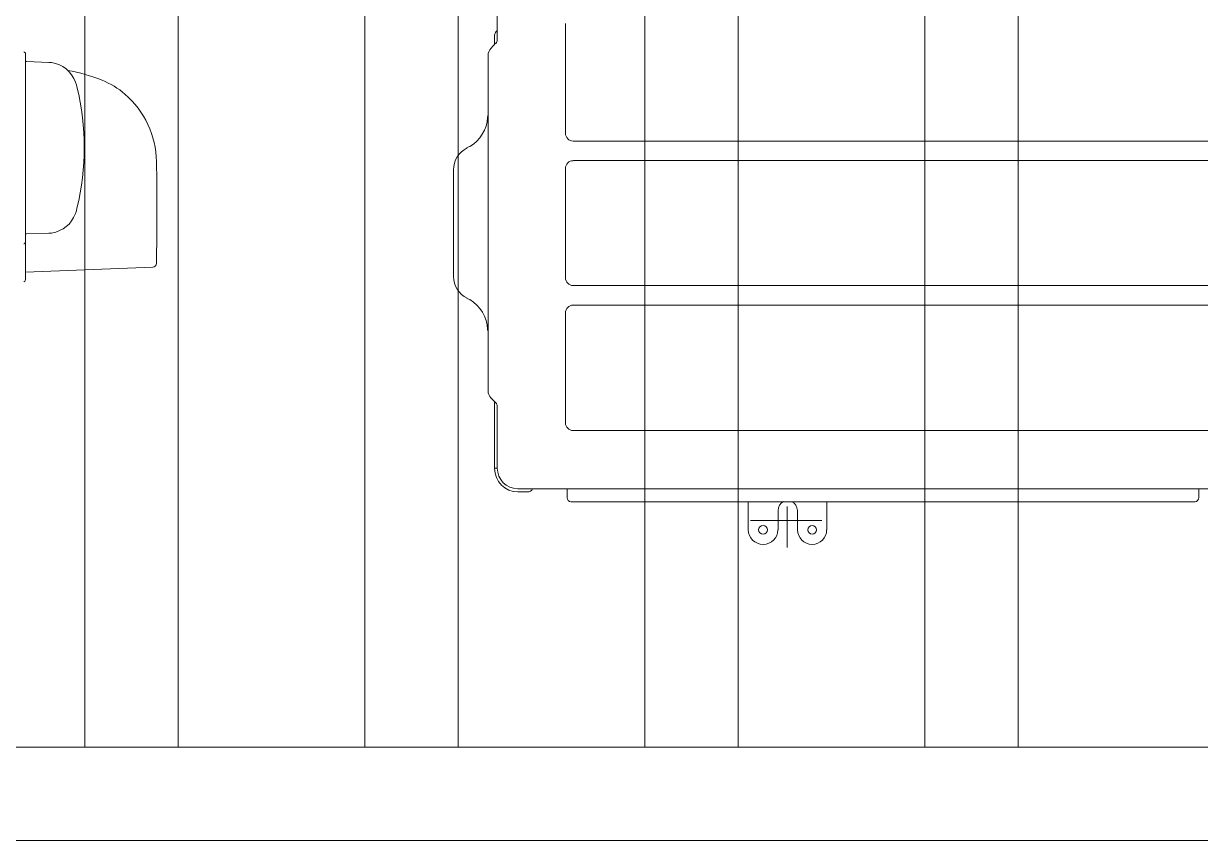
# Model space of a CAD drawing. Header units: inches. Extents: x -114 to 635, y -137 to 57.
# Drawn here: x -50.387 to -49.757, y 28.823 to 29.261 of the extents above; entities that cross this region are included whole.
import ezdxf

# ---------------------------------------------------------------- set-up
doc = ezdxf.new("R2010")
doc.units = ezdxf.units.IN
doc.header["$MEASUREMENT"] = 0
doc.layers.get('0').update_dxf_attribs({"lineweight": 5})
doc.layers.add('HATCH', color=15, linetype='Continuous', lineweight=0)
doc.layers.add('UTILITIES', color=141, linetype='Continuous', lineweight=0)

# ---------------------------------------------------------------- blocks, each defined once
blk = doc.blocks.new('AC PLAN')
blk.add_lwpolyline([(196626.07, 93296.99), (196694.18, 93299.6, 0.397089), (196696.13, 93301.59, 0.009553), (196696.21, 93356.11, 0.212893), (196679.31, 93392.25, 0.083936), (196667.08, 93399.69, 0.050382), (196648.65, 93404.96, 0.116758)], format="xyb")
for points in [[(195734.05, 93421.33), (195734.05, 93421.33), (195734.05, 93467.33), (195734.05, 93467.33)], [(195734.12, 93426.36), (195733.19, 93425.82), (195732.61, 93424.83), (195732.61, 93423.75)], [(195770.57, 93371.46), (195770.57, 93371.46), (195770.57, 93430.01), (195770.57, 93430.01)], [(195733.18, 93419.58), (195733.18, 93419.58), (195730.58, 93416.68), (195730.58, 93416.68)], [(195732.61, 93418.72), (195732.61, 93418.72), (195732.61, 93423.65), (195732.61, 93423.65)], [(195733.23, 93419.46), (195733.72, 93419.94), (195733.99, 93420.59), (195733.99, 93421.28)], [(195730.68, 93416.76), (195729.68, 93415.72), (195729.12, 93414.32), (195729.12, 93412.88)], [(195729.12, 93323.08), (195729.12, 93323.08), (195729.12, 93412.91), (195729.12, 93412.91)], [(196626, 93413.75), (196626, 93414.37), (196625.57, 93414.89), (196625.03, 93414.89)], [(196626.07, 93410.02), (196626.07, 93410.02), (196626.07, 93413.78), (196626.07, 93413.78)], [(196626.07, 93411.76), (196626.07, 93411.76), (196626.07, 93292.93), (196626.07, 93292.93)], [(196626.07, 93410.12), (196626.07, 93409.92), (196626.3, 93409.74), (196626.6, 93409.74)], [(196626.65, 93409.74), (196626.65, 93409.74), (196638.52, 93409.15), (196638.52, 93409.15)], [(195770.57, 93371.29), (195770.57, 93368.99), (195772.43, 93367.12), (195774.74, 93367.12)], [(195717.97, 93363.42), (195713.45, 93361.24), (195710.59, 93356.71), (195710.59, 93351.73)], [(196151.38, 93367.12), (196151.38, 93367.12), (195774.92, 93367.12), (195774.92, 93367.12)], [(195774.74, 93356.62), (195772.43, 93356.62), (195770.57, 93354.77), (195770.57, 93352.46)], [(196151.38, 93356.71), (196151.38, 93356.71), (195774.92, 93356.71), (195774.92, 93356.71)], [(195710.59, 93351.77), (195710.59, 93351.77), (195710.59, 93294.66), (195710.59, 93294.66)], [(195770.57, 93352.63), (195770.57, 93352.63), (195770.57, 93293.8), (195770.57, 93293.8)], [(195729.12, 93323.08), (195729.12, 93323.08), (195729.12, 93233.52), (195729.12, 93233.52)], [(196625.03, 93312.05), (196625.57, 93312.05), (196626, 93312.57), (196626, 93313.19)], [(196626.6, 93317.5), (196626.3, 93317.49), (196626.07, 93317.26), (196626.07, 93316.96)], [(196626.65, 93317.57), (196626.65, 93317.57), (196638.52, 93317.85), (196638.52, 93317.85)], [(195710.59, 93294.63), (195710.59, 93289.67), (195713.45, 93285.12), (195717.97, 93282.94)], [(195770.57, 93293.91), (195770.57, 93291.6), (195772.43, 93289.73), (195774.74, 93289.73)], [(196625.03, 93291.78), (196625.57, 93291.78), (196626, 93292.21), (196626, 93292.75)], [(196151.38, 93289.73), (196151.38, 93289.73), (195774.92, 93289.73), (195774.92, 93289.73)], [(195774.74, 93279.23), (195772.43, 93279.23), (195770.57, 93277.37), (195770.57, 93275.08)], [(195770.57, 93274.95), (195770.57, 93274.95), (195770.57, 93216.42), (195770.57, 93216.42)], [(196151.38, 93279.29), (196151.38, 93279.29), (195774.92, 93279.29), (195774.92, 93279.29)], [(195729.12, 93233.34), (195729.12, 93231.92), (195729.68, 93230.58), (195730.68, 93229.57)], [(195733.28, 93226.84), (195733.28, 93226.84), (195730.68, 93229.57), (195730.68, 93229.57)], [(195732.61, 93191.78), (195732.61, 93202.81), (195732.61, 93227.54), (195732.61, 93227.54)], [(195734.05, 93225.1), (195733.99, 93225.76), (195733.72, 93226.41), (195733.23, 93226.89)], [(195734.05, 93191.94), (195734.05, 93202.53), (195734.05, 93225.1), (195734.05, 93225.1)], [(195770.57, 93216.23), (195770.57, 93213.94), (195772.43, 93212.07), (195774.74, 93212.07)], [(196151.38, 93212.07), (196151.38, 93212.07), (195774.92, 93212.07), (195774.92, 93212.07)], [(195734.06, 93191.97), (195734.06, 93191.97), (195732.61, 93191.97), (195732.61, 93191.97)], [(195734.05, 93191.94), (195734.05, 93185.85), (195738.96, 93180.95), (195745.04, 93180.95)], [(195732.61, 93191.78), (195732.61, 93184.84), (195738.18, 93179.22), (195745.04, 93179.22)], [(195750.29, 93179.22), (195750.29, 93179.22), (195745.08, 93179.22), (195745.08, 93179.22)], [(196151.38, 93180.95), (196151.38, 93180.95), (195745.09, 93180.95), (195745.09, 93180.95)], [(195750.25, 93179.22), (195751.38, 93179.22), (195752.43, 93179.82), (195753, 93180.8)], [(195771.44, 93180.95), (195771.44, 93180.95), (195771.44, 93176.29), (195771.44, 93176.29)], [(196109.94, 93180.95), (196109.94, 93180.95), (196109.94, 93176.29), (196109.94, 93176.29)], [(195771.44, 93176.12), (195771.44, 93174.95), (195772.33, 93173.98), (195773.44, 93173.98)], [(195773.47, 93173.98), (195773.47, 93173.98), (196107.92, 93173.98), (196107.92, 93173.98)], [(195868.53, 93158.93), (195868.53, 93158.93), (195868.53, 93173.99), (195868.53, 93173.99)], [(195887.38, 93173.99), (195885.6, 93173.11), (195884.48, 93171.31), (195884.48, 93169.33)], [(195894.83, 93169.31), (195894.83, 93171.29), (195893.7, 93173.11), (195891.92, 93173.98)], [(195910.56, 93158.93), (195910.56, 93158.93), (195910.56, 93173.99), (195910.56, 93173.99)], [(196107.75, 93173.98), (196108.92, 93173.98), (196109.88, 93174.95), (196109.88, 93176.12)], [(195884.48, 93158.93), (195884.48, 93158.93), (195884.48, 93169.36), (195884.48, 93169.36)], [(195889.27, 93149.38), (195889.27, 93149.38), (195889.27, 93171.34), (195889.27, 93171.34)], [(195894.91, 93158.93), (195894.91, 93158.93), (195894.91, 93169.36), (195894.91, 93169.36)], [(195869.75, 93163.94), (195869.75, 93163.94), (195907.86, 93163.94), (195907.86, 93163.94)], [(195868.53, 93158.89), (195868.53, 93154.6), (195872.09, 93151.1), (195876.47, 93151.1)], [(195876.47, 93151.1), (195880.85, 93151.1), (195884.41, 93154.6), (195884.41, 93158.89)], [(195894.91, 93158.89), (195894.91, 93154.6), (195898.41, 93151.1), (195902.7, 93151.1)], [(195902.7, 93151.1), (195907.01, 93151.1), (195910.5, 93154.6), (195910.5, 93158.89)]]:
    blk.add_open_spline(points, degree=3)
for points, knots in [([(196653.3, 93397.27), (196653.3, 93397.27), (196652.74, 93398.71), (196652.74, 93398.71), (196652.74, 93398.71), (196650.78, 93404.15), (196645.77, 93408.49), (196639.98, 93409.15), (196639.98, 93409.15), (196639.98, 93409.15), (196638.52, 93409.15), (196638.52, 93409.15)], [0, 0, 0, 0, 0.333333, 0.333333, 0.333333, 0.333333, 0.666667, 0.666667, 0.666667, 0.666667, 1, 1, 1, 1]), ([(196653.3, 93329.73), (196653.3, 93329.73), (196653.6, 93331.19), (196653.6, 93331.19), (196653.6, 93331.19), (196658.86, 93353.04), (196658.75, 93374.24), (196653.6, 93396.11), (196653.6, 93396.11), (196653.6, 93396.11), (196653.3, 93397.27), (196653.3, 93397.27)], [0, 0, 0, 0, 0.333333, 0.333333, 0.333333, 0.333333, 0.666667, 0.666667, 0.666667, 0.666667, 1, 1, 1, 1]), ([(195717.81, 93363.64), (195717.81, 93363.64), (195719.27, 93364.22), (195719.27, 93364.22), (195719.27, 93364.22), (195724.81, 93367.38), (195728.6, 93373.51), (195728.84, 93379.87), (195728.84, 93379.87), (195728.84, 93379.87), (195729.12, 93381.32), (195729.12, 93381.32)], [0, 0, 0, 0, 0.333333, 0.333333, 0.333333, 0.333333, 0.666667, 0.666667, 0.666667, 0.666667, 1, 1, 1, 1]), ([(196638.52, 93317.85), (196638.52, 93317.85), (196639.98, 93317.85), (196639.98, 93317.85), (196639.98, 93317.85), (196646.17, 93318.99), (196650.45, 93322.4), (196652.74, 93328.29), (196652.74, 93328.29), (196652.74, 93328.29), (196653.3, 93329.73), (196653.3, 93329.73)], [0, 0, 0, 0, 0.333333, 0.333333, 0.333333, 0.333333, 0.666667, 0.666667, 0.666667, 0.666667, 1, 1, 1, 1]), ([(195729.12, 93265.11), (195729.12, 93265.11), (195728.84, 93266.26), (195728.84, 93266.26), (195728.84, 93266.26), (195728.76, 93272.86), (195724.81, 93278.8), (195719.27, 93282.22), (195719.27, 93282.22), (195719.27, 93282.22), (195717.81, 93282.78), (195717.81, 93282.78)], [0, 0, 0, 0, 0.333333, 0.333333, 0.333333, 0.333333, 0.666667, 0.666667, 0.666667, 0.666667, 1, 1, 1, 1]), ([(195878.91, 93158.89), (195878.91, 93160.16), (195877.81, 93161.18), (195876.47, 93161.18), (195876.47, 93161.18), (195875.13, 93161.18), (195874.05, 93160.16), (195874.05, 93158.89), (195874.05, 93158.89), (195874.05, 93157.63), (195875.13, 93156.6), (195876.47, 93156.6), (195876.47, 93156.6), (195877.81, 93156.6), (195878.91, 93157.63), (195878.91, 93158.89)], [0, 0, 0, 0, 0.25, 0.25, 0.25, 0.25, 0.5, 0.5, 0.5, 0.5, 0.75, 0.75, 0.75, 0.75, 1, 1, 1, 1]), ([(195904.99, 93158.89), (195904.99, 93160.16), (195903.95, 93161.18), (195902.7, 93161.18), (195902.7, 93161.18), (195901.44, 93161.18), (195900.42, 93160.16), (195900.42, 93158.89), (195900.42, 93158.89), (195900.42, 93157.63), (195901.44, 93156.6), (195902.7, 93156.6), (195902.7, 93156.6), (195903.95, 93156.6), (195904.99, 93157.63), (195904.99, 93158.89)], [0, 0, 0, 0, 0.25, 0.25, 0.25, 0.25, 0.5, 0.5, 0.5, 0.5, 0.75, 0.75, 0.75, 0.75, 1, 1, 1, 1])]:
    blk.add_open_spline(points, degree=3, knots=knots)
blk = doc.blocks.new('A$C12bbacd8')
at = {"layer": 'UTILITIES'}
for p, q in [((-3617.17, -1787.5), (-3617.17, -50)), ((-3567.17, -1787.5), (-3567.17, -50)), ((-3467.17, -1787.5), (-3467.17, -50)), ((-3417.17, -1787.5), (-3417.17, -50)), ((-3317.17, -1787.5), (-3317.17, -50)), ((-3267.17, -1787.5), (-3267.17, -50)), ((-3167.17, -1787.5), (-3167.17, -50)), ((-3117.17, -1787.5), (-3117.17, -50))]:
    blk.add_line(p, q, dxfattribs=at)
for points in [[(-5867.17, 0), (0, 0), (0, -1837.5), (-5867.17, -1837.5)], [(-5817.17, -50), (-50, -50), (-50, -1787.5), (-5817.17, -1787.5)]]:
    blk.add_lwpolyline(points, close=True, dxfattribs=at)
for p in [(-200274.92, -94830.04), (-199130.21, -94830.04)]:
    blk.add_blockref('AC PLAN', p, dxfattribs=at)

msp = doc.modelspace()

# ---------------------------------------------------------------- block references
at = {"layer": 'HATCH', "xscale": 0.001, "yscale": 0.001, "zscale": 0.001}
msp.add_blockref('A$C12bbacd8', (-46.73733, 30.66086), dxfattribs=at)

doc.saveas('drawing.dxf')
